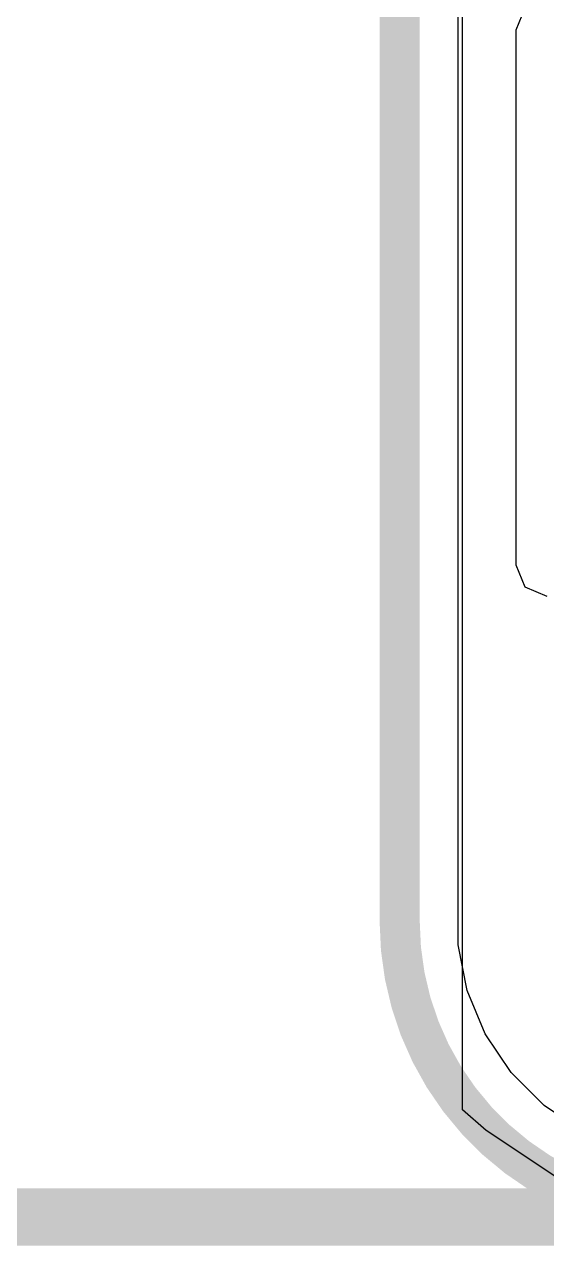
# Model space of a CAD drawing. Header units: inches. Extents: x -6 to 283, y -12 to 154.
# Drawn here: x 9.07 to 11.38, y -11.77 to -6.36 of the extents above; entities that cross this region are included whole.
import ezdxf

# ---------------------------------------------------------------- set-up
doc = ezdxf.new("R2010")
doc.units = ezdxf.units.IN
for name, color, linetype in [('Board Outline', 216, 'Continuous'), ('Bottom Layer', 5, 'Continuous'), ('Dimensions', 6, 'Continuous'), ('GND-1', 16, 'Continuous'), ('GND-2', 90, 'Continuous'), ('GND-3', 216, 'Continuous'), ('GND-4', 54, 'Continuous'), ('PWR-1', 156, 'Continuous'), ('PWR-2', 130, 'Continuous'), ('Signal L1', 76, 'Continuous'), ('Signal L2', 6, 'Continuous'), ('Top Layer', 1, 'Continuous')]:
    doc.layers.add(name, color=color, linetype=linetype)

msp = doc.modelspace()

# ---------------------------------------------------------------- linework, layer by layer
at = {"layer": 'Board Outline'}
for points in [[(10.7278, -10.3315, 0.1778, 0.1778, 0), (10.7278, 19.0513, 0.1778, 0.1778, 0)], [(12.0364, -11.6401, 0.1778, 0.1778, -0.414214), (10.7278, -10.3315, 0.1778, 0.1778, 0)]]:
    msp.add_lwpolyline(points, format="xyseb", dxfattribs=at)
msp.add_lwpolyline([(10.6834, -10.3315, 0.0889, 0.0889, 1), (10.7723, -10.3315, 0.0889, 0.0889, 1)], format="xyseb", close=True, dxfattribs=at)
msp.add_lwpolyline([(10.6834, -10.3315, 0.0889, 0.0889, 1), (10.7723, -10.3315, 0.0889, 0.0889, 1)], format="xyseb", close=True, dxfattribs=at)
at = {"layer": 'Bottom Layer'}
for p, q in [((10.9868, -10.3315), (10.9868, 19.0513)), ((11.2828, -6.2854), (11.2425, -6.3826)), ((11.2425, -6.3826), (11.2425, -8.7523)), ((11.2425, -8.7523), (11.2828, -8.8495)), ((11.2828, -8.8495), (11.38, -8.8898)), ((10.9868, -10.4349), (10.9868, -10.3315)), ((11.0271, -10.6377), (10.9868, -10.4349)), ((11.1063, -10.8287), (11.0271, -10.6377)), ((11.2211, -11.0006), (11.1063, -10.8287)), ((11.3673, -11.1468), (11.2211, -11.0006)), ((11.5392, -11.2617), (11.3673, -11.1468))]:
    msp.add_line(p, q, dxfattribs=at)
at = {"layer": 'Dimensions'}
msp.add_lwpolyline([(-5.7822, -11.6401, 0.254, 0.254, 0), (11.6935, -11.6401, 0.254, 0.254, 0)], format="xyseb", dxfattribs=at)
at = {"layer": 'GND-1'}
for p, q in [((10.9868, -10.3315), (10.9868, 19.0513)), ((10.9868, -10.4349), (10.9868, -10.3315)), ((11.0271, -10.6377), (10.9868, -10.4349)), ((11.1063, -10.8287), (11.0271, -10.6377)), ((11.2211, -11.0006), (11.1063, -10.8287)), ((11.3673, -11.1468), (11.2211, -11.0006)), ((11.5392, -11.2617), (11.3673, -11.1468))]:
    msp.add_line(p, q, dxfattribs=at)
at = {"layer": 'GND-2'}
for p, q in [((10.9868, -10.3315), (10.9868, 19.0513)), ((10.9868, -10.4349), (10.9868, -10.3315)), ((11.0271, -10.6377), (10.9868, -10.4349)), ((11.1063, -10.8287), (11.0271, -10.6377)), ((11.2211, -11.0006), (11.1063, -10.8287)), ((11.3673, -11.1468), (11.2211, -11.0006)), ((11.5392, -11.2617), (11.3673, -11.1468))]:
    msp.add_line(p, q, dxfattribs=at)
at = {"layer": 'GND-3'}
for p, q in [((10.9868, -10.3315), (10.9868, 19.0513)), ((10.9868, -10.4349), (10.9868, -10.3315)), ((11.0271, -10.6377), (10.9868, -10.4349)), ((11.1063, -10.8287), (11.0271, -10.6377)), ((11.2211, -11.0006), (11.1063, -10.8287)), ((11.3673, -11.1468), (11.2211, -11.0006)), ((11.5392, -11.2617), (11.3673, -11.1468))]:
    msp.add_line(p, q, dxfattribs=at)
at = {"layer": 'GND-4'}
for p, q in [((10.9868, -10.3315), (10.9868, 19.0513)), ((10.9868, -10.4349), (10.9868, -10.3315)), ((11.0271, -10.6377), (10.9868, -10.4349)), ((11.1063, -10.8287), (11.0271, -10.6377)), ((11.2211, -11.0006), (11.1063, -10.8287)), ((11.3673, -11.1468), (11.2211, -11.0006)), ((11.5392, -11.2617), (11.3673, -11.1468))]:
    msp.add_line(p, q, dxfattribs=at)
at = {"layer": 'PWR-1'}
for p, q in [((10.9868, -10.3315), (10.9868, -2.5122)), ((10.9868, -10.4349), (10.9868, -10.3315)), ((11.0271, -10.6377), (10.9868, -10.4349)), ((11.1063, -10.8287), (11.0271, -10.6377)), ((11.2211, -11.0006), (11.1063, -10.8287)), ((11.3673, -11.1468), (11.2211, -11.0006)), ((11.5392, -11.2617), (11.3673, -11.1468))]:
    msp.add_line(p, q, dxfattribs=at)
at = {"layer": 'PWR-2'}
for p, q in [((10.9868, -10.3315), (10.9868, -2.437)), ((10.9868, -10.4349), (10.9868, -10.3315)), ((11.0271, -10.6377), (10.9868, -10.4349)), ((11.1063, -10.8287), (11.0271, -10.6377)), ((11.2211, -11.0006), (11.1063, -10.8287)), ((11.3673, -11.1468), (11.2211, -11.0006)), ((11.5392, -11.2617), (11.3673, -11.1468))]:
    msp.add_line(p, q, dxfattribs=at)
at = {"layer": 'Signal L1'}
for p, q in [((10.9868, -10.3315), (10.9868, 19.0513)), ((10.9868, -10.4349), (10.9868, -10.3315)), ((11.0271, -10.6377), (10.9868, -10.4349)), ((11.1063, -10.8287), (11.0271, -10.6377)), ((11.2211, -11.0006), (11.1063, -10.8287)), ((11.3673, -11.1468), (11.2211, -11.0006)), ((11.5392, -11.2617), (11.3673, -11.1468))]:
    msp.add_line(p, q, dxfattribs=at)
at = {"layer": 'Signal L2'}
for p, q in [((10.9868, -10.3315), (10.9868, 19.0513)), ((10.9868, -10.4349), (10.9868, -10.3315)), ((11.0271, -10.6377), (10.9868, -10.4349)), ((11.1063, -10.8287), (11.0271, -10.6377)), ((11.2211, -11.0006), (11.1063, -10.8287)), ((11.3673, -11.1468), (11.2211, -11.0006)), ((11.5392, -11.2617), (11.3673, -11.1468))]:
    msp.add_line(p, q, dxfattribs=at)
at = {"layer": 'Top Layer'}
for p, q in [((11.0066, -11.1657), (11.0066, -3.8948)), ((11.1111, -11.2569), (11.0066, -11.1657)), ((11.5356, -11.5405), (11.1111, -11.2569))]:
    msp.add_line(p, q, dxfattribs=at)

doc.saveas('drawing.dxf')
